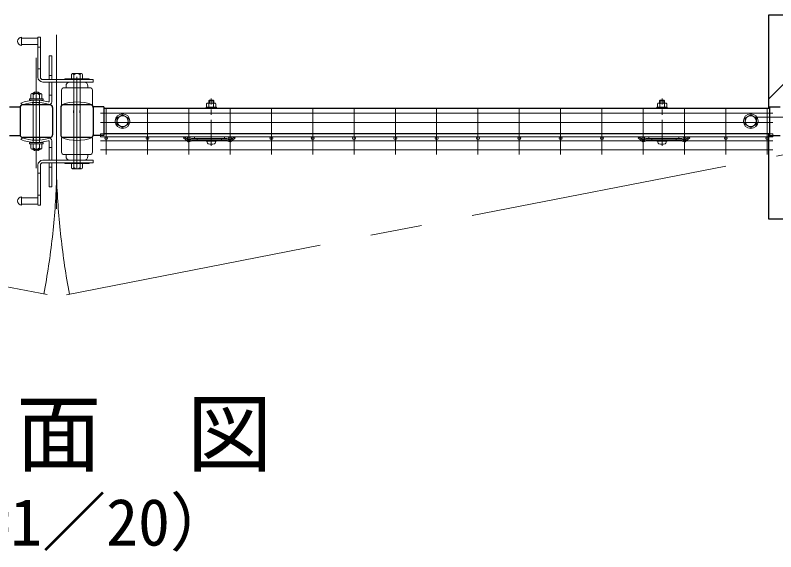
# Model space of a CAD drawing. Units: millimetres, scale not verified. Extents: x -4200 to 4200, y -2970 to 2970.
# Drawn here: x 1145 to 2079, y 1335 to 1993 of the extents above; entities that cross this region are included whole.
import ezdxf
from ezdxf.enums import TextEntityAlignment as Align

# ---------------------------------------------------------------- set-up
doc = ezdxf.new("R2010")
doc.units = ezdxf.units.MM
doc.header["$LTSCALE"] = 10
doc.linetypes.add('USER1', pattern=[50.8, 31.75, -6.35, 6.35, -6.35])
for name, color, linetype, lineweight in [('0-0_D-STR-TXT', 7, 'Continuous', 13), ('0-3_D-BMK', 2, 'USER1', 13), ('0-4_D-STR1', 1, 'Continuous', 25), ('0-5_D-STR-DIM', 7, 'Continuous', 13), ('0-8_D-DCR-HCH', 7, 'Continuous', 13), ('0-9_D-STR3', 3, 'Continuous', 13), ('0-A_LAYER06', 7, 'Continuous', 25), ('0-B_D-STR2', 7, 'Continuous', 13), ('0-D_D-STR4', 7, 'Continuous', 25)]:
    doc.layers.add(name, color=color, linetype=linetype, lineweight=lineweight)
doc.styles.add('ＭＳ ゴシック', font='')
doc.styles.get('ＭＳ ゴシック').set_extended_font_data('MS Gothic')

# ---------------------------------------------------------------- blocks, each defined once
blk = doc.blocks.new('A$C982ee5ca')
at = {"layer": '0-3_D-BMK'}
blk.add_line((0, -75), (0, 504), dxfattribs=at)
at = {"layer": '0-9_D-STR3'}
for p, q in [((-23, 484), (-30, 477)), ((30, 477), (-30, 477)), ((-30, 477), (-30, 449)), ((-23, 484), (-23, 449)), ((23, 484), (-23, 484)), ((23, 484), (23, 449)), ((23, 484), (30, 477)), ((30, 477), (30, 449)), ((-62.5, 399), (62.5, 399)), ((-62.5, 383), (-62.5, 399)), ((-62.5, 383), (62.5, 383)), ((-57.5, 440.8), (-57.5, 399)), ((-57.5, 399), (57.5, 399)), ((-43.3, 449), (43.3, 449)), ((-29.1, 440.8), (-29.1, 399)), ((29.1, 440.8), (29.1, 399)), ((57.5, 440.8), (57.5, 399)), ((62.5, 383), (62.5, 399)), ((-62.5, 0), (62.5, 0)), ((-62.5, -16), (-62.5, 0)), ((62.5, -16), (62.5, 0)), ((-62.5, -16), (62.5, -16)), ((-51.8, -16), (51.8, -16)), ((-51.8, -31.3), (-51.8, -16)), ((51.8, -31.6), (51.8, -16))]:
    blk.add_line(p, q, dxfattribs=at)
for centre, radius, start, end in [((-43.3, 432.6), 16.4, 30, 150), ((0, 393.2), 55.8, 58.543, 121.457), ((43.3, 432.6), 16.4, 30, 150), ((-32.8, -31.3), 19, 180, 253.92714), ((0.7, 85), 140, 253.92714, 285.41383), ((32.8, -31.6), 19, 285.41383, 0)]:
    blk.add_arc(centre, radius, start, end, dxfattribs=at)

msp = doc.modelspace()

# ---------------------------------------------------------------- linework, layer by layer
at = {"layer": '0-3_D-BMK'}
for p, q in [((1195.73, 1969.48), (1195.73, 1755.8)), ((1170.73, 1941.02), (1170.73, 1805.86)), ((1220.73, 1804.66), (1220.73, 1917.89)), ((2370.73, 1868.44), (2020.73, 1868.44)), ((1183.98, 1650.53), (248.53, 1832.64)), ((1207.75, 1650.4), (2142.93, 1832.64))]:
    msp.add_line(p, q, dxfattribs=at)
for centre, start, end in [((230.83, 1827.94), 349.45417, 357.82664), ((2160.64, 1827.94), 182.17317, 190.54584)]:
    msp.add_arc(centre, 965.56, start, end, dxfattribs=at)
at = {"layer": '0-4_D-STR1'}
for p, q in [((1137.73, 1880.87), (1150.8, 1880.87)), ((1150.73, 1880.24), (1150.73, 1846.64)), ((1187.53, 1883.44), (1153.93, 1883.44)), ((1190.73, 1880.24), (1190.73, 1846.64)), ((1200.73, 1880.24), (1200.73, 1846.64)), ((1237.53, 1883.44), (1203.93, 1883.44)), ((1253.73, 1880.89), (1240.67, 1880.89)), ((1240.73, 1880.24), (1240.73, 1846.64)), ((1253.73, 1880.89), (1253.73, 1845.99)), ((2071.73, 1878.94), (1253.73, 1878.94)), ((2071.73, 1880.87), (2071.73, 1845.97)), ((2071.73, 1880.87), (2084.8, 1880.87)), ((1137.73, 1845.97), (1150.81, 1845.97)), ((1187.53, 1843.44), (1153.93, 1843.44)), ((1237.53, 1843.44), (1203.93, 1843.44)), ((1253.73, 1845.99), (1240.67, 1845.99)), ((2071.73, 1847.93), (1253.73, 1847.94)), ((2071.73, 1845.97), (2084.81, 1845.97))]:
    msp.add_line(p, q, dxfattribs=at)
for centre, start, end in [((1153.93, 1880.24), 90, 180), ((1187.53, 1880.24), 0, 90), ((1203.93, 1880.24), 90, 180), ((1237.53, 1880.24), 0, 90), ((1153.93, 1846.64), 180, 270), ((1187.53, 1846.64), 270, 0), ((1203.93, 1846.64), 180, 270), ((1237.53, 1846.64), 270, 0)]:
    msp.add_arc(centre, 3.2, start, end, dxfattribs=at)
at = {"layer": '0-8_D-DCR-HCH'}
msp.add_line((2070.73, 1890.61), (2173.57, 1993.44), dxfattribs=at)
at = {"layer": '0-9_D-STR3'}
for p, q in [((1152.73, 1966.44), (1152.73, 1956.44)), ((1152.73, 1965.44), (1172.73, 1965.44)), ((1172.73, 1966.44), (1172.73, 1917.44)), ((1172.73, 1966.44), (1175.73, 1966.44)), ((1175.73, 1966.44), (1175.73, 1917.44)), ((1152.73, 1957.44), (1172.73, 1957.44)), ((1175.73, 1954.44), (1172.73, 1954.44)), ((1189.73, 1943.44), (1186.73, 1943.44)), ((1186.73, 1914.44), (1186.73, 1943.44)), ((1189.73, 1914.44), (1189.73, 1943.44)), ((1175.73, 1927.44), (1172.73, 1927.44)), ((1189.73, 1919.44), (1186.73, 1919.44)), ((1213.95, 1920.48), (1213.95, 1915.39)), ((1215.34, 1921.88), (1226.14, 1921.88)), ((1216.73, 1920.48), (1216.73, 1915.44)), ((1224.74, 1920.48), (1224.74, 1915.44)), ((1227.54, 1920.48), (1227.54, 1915.48)), ((1178.73, 1914.44), (1240.73, 1914.44)), ((1178.73, 1911.44), (1240.73, 1911.44)), ((1186.73, 1911.44), (1186.73, 1888.06)), ((1189.73, 1911.44), (1189.73, 1886.94)), ((1235.73, 1915.44), (1205.73, 1915.44)), ((1205.73, 1915.44), (1205.73, 1914.44)), ((1216.73, 1812.44), (1216.73, 1914.44)), ((1224.74, 1812.44), (1224.74, 1914.44)), ((1235.73, 1915.44), (1235.73, 1914.44)), ((1240.73, 1911.44), (1240.73, 1914.44)), ((1166.73, 1897.82), (1166.73, 1897.21)), ((1166.73, 1897.82), (1174.74, 1897.82)), ((1167.23, 1898.16), (1167.23, 1897.21)), ((1174.24, 1898.17), (1174.24, 1897.24)), ((1174.74, 1897.82), (1174.74, 1897.24)), ((1201.73, 1901.44), (1201.73, 1883.44)), ((1204.73, 1904.44), (1236.73, 1904.44)), ((1207.23, 1904.44), (1207.23, 1906.44)), ((1234.23, 1904.44), (1234.23, 1906.44)), ((1239.73, 1901.44), (1239.73, 1883.44)), ((1179.13, 1890.78), (1162.33, 1890.78)), ((1162.33, 1890.78), (1162.33, 1889.18)), ((1162.33, 1889.18), (1179.13, 1889.18)), ((1163.92, 1895.82), (1163.92, 1890.82)), ((1176.13, 1897.23), (1165.33, 1897.23)), ((1166.73, 1895.82), (1166.73, 1890.78)), ((1166.73, 1837.35), (1166.73, 1889.03)), ((1174.74, 1895.82), (1174.74, 1890.78)), ((1174.74, 1837.35), (1174.74, 1889.03)), ((1177.52, 1895.82), (1177.52, 1890.74)), ((1179.13, 1890.78), (1179.13, 1889.18)), ((1186.73, 1895.44), (1189.73, 1895.44)), ((1153.75, 1883.44), (1151.73, 1885.66)), ((1276.73, 1871.17), (1269.73, 1867.13)), ((1276.73, 1871.17), (1283.73, 1867.13)), ((2048.73, 1871.17), (2041.73, 1867.13)), ((2048.73, 1871.17), (2055.73, 1867.13)), ((1269.73, 1867.13), (1269.73, 1859.71)), ((1283.73, 1867.13), (1283.73, 1859.71)), ((2041.73, 1867.13), (2041.73, 1859.71)), ((2055.73, 1867.13), (2055.73, 1859.71)), ((1276.73, 1855.67), (1269.73, 1859.71)), ((1276.73, 1855.67), (1283.73, 1859.71)), ((2048.73, 1855.67), (2041.73, 1859.71)), ((2048.73, 1855.67), (2055.73, 1859.71)), ((1153.75, 1842.94), (1151.73, 1840.72)), ((1201.73, 1825.44), (1201.73, 1843.44)), ((1239.73, 1825.44), (1239.73, 1843.44)), ((1351.78, 1842.83), (1352.83, 1844.04)), ((1351.78, 1842.83), (1356.49, 1838.77)), ((1352.83, 1844.04), (1357.54, 1839.98)), ((1361.42, 1841.82), (1359.44, 1840.01)), ((1362.5, 1842.24), (1365, 1842.24)), ((1365, 1844.04), (1402, 1844.04)), ((1365, 1842.24), (1365, 1844.04)), ((1402, 1842.24), (1365, 1842.24)), ((1368.5, 1842.24), (1368.5, 1840.64)), ((1398.5, 1842.24), (1398.5, 1840.64)), ((1402, 1842.24), (1402, 1844.04)), ((1402, 1842.24), (1404.5, 1842.24)), ((1405.58, 1841.82), (1407.56, 1840.01)), ((1414.17, 1844.04), (1409.46, 1839.98)), ((1415.21, 1842.83), (1410.5, 1838.77)), ((1415.21, 1842.83), (1414.17, 1844.04)), ((1910.25, 1842.83), (1911.3, 1844.04)), ((1910.25, 1842.83), (1914.96, 1838.77)), ((1911.3, 1844.04), (1916.01, 1839.98)), ((1919.89, 1841.82), (1917.91, 1840.01)), ((1920.97, 1842.24), (1923.47, 1842.24)), ((1923.47, 1844.04), (1960.47, 1844.04)), ((1923.47, 1842.24), (1923.47, 1844.04)), ((1960.47, 1842.24), (1923.47, 1842.24)), ((1926.97, 1842.24), (1926.97, 1840.64)), ((1956.97, 1842.24), (1956.97, 1840.64)), ((1960.47, 1842.24), (1960.47, 1844.04)), ((1960.47, 1842.24), (1962.97, 1842.24)), ((1964.05, 1841.82), (1966.03, 1840.01)), ((1972.64, 1844.04), (1967.93, 1839.98)), ((1973.68, 1842.83), (1968.97, 1838.77)), ((1973.68, 1842.83), (1972.64, 1844.04)), ((1162.33, 1837.2), (1179.13, 1837.2)), ((1163.92, 1830.56), (1163.92, 1835.56)), ((1166.73, 1830.56), (1166.73, 1835.6)), ((1174.74, 1830.56), (1174.74, 1835.6)), ((1177.52, 1830.56), (1177.52, 1835.64)), ((1179.13, 1835.6), (1179.13, 1837.2)), ((1186.73, 1815.44), (1186.73, 1838.32)), ((1189.73, 1815.44), (1189.73, 1839.44)), ((1362.5, 1840.64), (1360.51, 1838.83)), ((1362.5, 1840.64), (1404.5, 1840.64)), ((1404.5, 1840.64), (1406.48, 1838.83)), ((1920.97, 1840.64), (1918.98, 1838.83)), ((1920.97, 1840.64), (1962.97, 1840.64)), ((1962.97, 1840.64), (1964.95, 1838.83)), ((1176.13, 1829.15), (1165.33, 1829.15)), ((1166.73, 1828.56), (1166.73, 1829.17)), ((1166.73, 1828.56), (1174.74, 1828.56)), ((1167.23, 1828.22), (1167.23, 1829.17)), ((1174.24, 1828.21), (1174.24, 1829.14)), ((1174.74, 1828.56), (1174.74, 1829.14)), ((1186.73, 1830.94), (1189.73, 1830.94)), ((1178.73, 1815.44), (1240.73, 1815.44)), ((1204.73, 1822.44), (1236.73, 1822.44)), ((1207.23, 1822.44), (1207.23, 1820.44)), ((1234.23, 1822.44), (1234.23, 1820.44)), ((1240.73, 1815.44), (1240.73, 1812.44)), ((1172.73, 1760.94), (1172.73, 1809.94)), ((1175.73, 1760.44), (1175.73, 1809.44)), ((1178.73, 1812.44), (1240.73, 1812.44)), ((1186.73, 1812.44), (1186.73, 1782.94)), ((1189.73, 1806.94), (1186.73, 1806.94)), ((1189.73, 1812.44), (1189.73, 1782.94)), ((1205.73, 1811.44), (1205.73, 1812.44)), ((1235.73, 1811.44), (1205.73, 1811.44)), ((1213.95, 1806.4), (1213.95, 1811.49)), ((1215.34, 1805), (1226.14, 1805)), ((1216.73, 1806.4), (1216.73, 1811.44)), ((1224.74, 1806.4), (1224.74, 1811.44)), ((1227.54, 1806.4), (1227.54, 1811.4)), ((1235.73, 1811.44), (1235.73, 1812.44)), ((1175.73, 1799.44), (1172.73, 1799.44)), ((1189.73, 1782.94), (1186.73, 1782.94)), ((1152.73, 1760.44), (1152.73, 1770.44)), ((1152.73, 1769.44), (1172.73, 1769.44)), ((1175.73, 1772.44), (1172.73, 1772.44)), ((1152.73, 1761.44), (1172.73, 1761.44)), ((1172.73, 1760.44), (1175.73, 1760.44))]:
    msp.add_line(p, q, dxfattribs=at)
msp.add_lwpolyline([(1179.13, 1835.6), (1162.33, 1835.6), (1162.33, 1837.2)], dxfattribs=at)
for centre, radius in [((1276.73, 1863.42), 9), ((1276.73, 1863.42), 6.71), ((2048.73, 1863.42), 9), ((2048.73, 1863.42), 6.71)]:
    msp.add_circle(centre, radius, dxfattribs=at)
for centre, radius, start, end in [((1152.73, 1961.44), 5, 90.00001, 270), ((1178.73, 1917.44), 6, 180.00001, 269.99995), ((1178.73, 1917.44), 3, 180.00001, 270), ((1215.34, 1920.49), 1.39, 359.29981, 180.701), ((1220.73, 1915.47), 6.41, 51.35043, 128.64746), ((1226.14, 1920.47), 1.4, 0.08393, 179.91606), ((1212.23, 1906.44), 5, 90.00001, 179.99999), ((1229.23, 1906.44), 5, 0, 90), ((1170.74, 1892.81), 6.41, 51.35253, 128.64959), ((1204.73, 1901.44), 3, 90, 180.00001), ((1236.73, 1901.44), 3, 0, 90), ((1170.73, 1836.18), 53, 73.87238, 111.00754), ((1165.33, 1895.82), 1.4, 0.08393, 179.91608), ((1170.74, 1890.81), 6.41, 51.35253, 128.64959), ((1176.13, 1895.84), 1.39, 359.29901, 180.70018), ((1185.73, 1888.06), 1, 253.8728, 0.00001), ((1170.73, 1836.41), 50, 72.42905, 109.85261), ((1186.73, 1886.94), 3, 252.42887, 0.00001), ((1220.73, 1836.33), 50.8, 68.0365, 111.96349), ((1170.73, 1889.97), 50, 250.14739, 287.57095), ((1186.73, 1839.44), 3, 359.99999, 107.57113), ((1220.73, 1890.55), 50.8, 248.03651, 291.9635), ((1362.5, 1840.64), 1.6, 90, 132.38442), ((1404.5, 1840.64), 1.6, 47.61558, 90), ((1920.97, 1840.64), 1.6, 90, 132.38442), ((1962.97, 1840.64), 1.6, 47.61558, 90), ((1170.73, 1890.2), 53, 248.99246, 286.12762), ((1185.73, 1838.32), 1, 359.99999, 106.1272), ((1358.47, 1841.07), 3.03, 229.26286, 312.38442), ((1358.47, 1841.07), 1.43, 229.26286, 312.38442), ((1408.53, 1841.07), 3.03, 227.61558, 310.73714), ((1408.53, 1841.07), 1.43, 227.61558, 310.73714), ((1916.94, 1841.07), 3.03, 229.26286, 312.38442), ((1916.94, 1841.07), 1.43, 229.26286, 312.38442), ((1967, 1841.07), 3.03, 227.61558, 310.73714), ((1967, 1841.07), 1.43, 227.61558, 310.73714), ((1165.33, 1830.56), 1.4, 180.08392, 359.91607), ((1170.74, 1835.57), 6.41, 231.35041, 308.64747), ((1170.74, 1833.57), 6.41, 231.35041, 308.64747), ((1176.13, 1830.54), 1.39, 179.29982, 0.70099), ((1204.73, 1825.44), 3, 179.99999, 270), ((1236.73, 1825.44), 3, 270, 0), ((1178.73, 1809.44), 6, 90, 179.99999), ((1212.23, 1820.44), 5, 180.00001, 269.99999), ((1229.23, 1820.44), 5, 270, 0), ((1178.73, 1809.44), 3, 90, 179.99999), ((1215.34, 1806.39), 1.39, 179.299, 0.70019), ((1220.73, 1811.41), 6.41, 231.35254, 308.64957), ((1226.14, 1806.41), 1.4, 180.08394, 359.91607), ((1152.73, 1765.44), 5, 90, 269.99999)]:
    msp.add_arc(centre, radius, start, end, dxfattribs=at)
at = {"layer": '0-A_LAYER06'}
for p, q in [((1166.73, 1883.44), (1166.73, 1886.25)), ((1174.74, 1883.44), (1174.74, 1886.25)), ((1216.73, 1873.44), (1216.73, 1876.4)), ((1224.74, 1873.44), (1224.74, 1876.4)), ((1166.73, 1842.94), (1166.73, 1840.13)), ((1174.74, 1842.94), (1174.74, 1840.13))]:
    msp.add_line(p, q, dxfattribs=at)
at = {"layer": '0-B_D-STR2'}
for p, q in [((1249.6, 1873.24), (2075.86, 1873.24)), ((1256.58, 1878.64), (1256.58, 1822.64)), ((1307.35, 1878.64), (1307.35, 1822.64)), ((1358.12, 1878.64), (1358.12, 1822.64)), ((1408.89, 1878.64), (1408.89, 1822.64)), ((1459.66, 1878.64), (1459.66, 1822.64)), ((1510.43, 1878.64), (1510.43, 1822.64)), ((1561.2, 1878.64), (1561.2, 1822.64)), ((1611.97, 1878.64), (1611.97, 1822.64)), ((1662.73, 1878.64), (1662.73, 1822.64)), ((1713.51, 1878.64), (1713.51, 1822.64)), ((1764.28, 1878.64), (1764.28, 1822.64)), ((1815.05, 1878.64), (1815.05, 1822.64)), ((1865.82, 1878.64), (1865.82, 1822.64)), ((1916.59, 1878.64), (1916.59, 1822.64)), ((1967.36, 1878.64), (1967.36, 1822.64)), ((2018.13, 1878.64), (2018.13, 1822.64)), ((2068.9, 1878.64), (2068.9, 1822.64)), ((1249.6, 1861.94), (2075.86, 1861.94)), ((1249.57, 1847.94), (2075.89, 1847.94)), ((1249.57, 1844.34), (1249.57, 1847.94)), ((1249.57, 1844.34), (2075.89, 1844.34)), ((2075.89, 1844.34), (2075.89, 1847.94)), ((1249.6, 1839.34), (2075.86, 1839.34)), ((1249.6, 1828.04), (2075.86, 1828.04))]:
    msp.add_line(p, q, dxfattribs=at)
for centre in [(1256.57, 1842.54), (1307.34, 1842.54), (1358.11, 1842.54), (1408.88, 1842.54), (1459.65, 1842.54), (1510.42, 1842.54), (1561.19, 1842.54), (1611.96, 1842.54), (1662.73, 1842.54), (1713.5, 1842.54), (1764.27, 1842.54), (1815.04, 1842.54), (1865.81, 1842.54), (1916.58, 1842.54), (1967.35, 1842.54), (2018.12, 1842.54), (2068.89, 1842.54)]:
    msp.add_circle(centre, 1.8, dxfattribs=at)
at = {"layer": '0-D_D-STR4'}
msp.add_lwpolyline([(2070.73, 1847.93), (2070.73, 1743.44), (2320.73, 1743.44), (2320.73, 1993.44), (2070.73, 1993.44), (2070.73, 1878.94)], dxfattribs=at)

# ---------------------------------------------------------------- block references
at = {"layer": '0-5_D-STR-DIM', "xscale": 0.1, "yscale": 0.1}
for p in [(1385.74, 1840.64), (1939.74, 1840.64)]:
    msp.add_blockref('A$C982ee5ca', p, dxfattribs=at)

# ---------------------------------------------------------------- texts
at = {"layer": '0-0_D-STR-TXT', "style": 'ＭＳ ゴシック'}
for s, height, p in [('平\u3000面\u3000図', 76.98, (935.84, 1418.27)), ('（S=1／20）', 57.7, (981.32, 1325.08))]:
    msp.add_text(s, height=height, dxfattribs=at).set_placement(p, align=Align.BOTTOM_LEFT)

doc.saveas('drawing.dxf')
